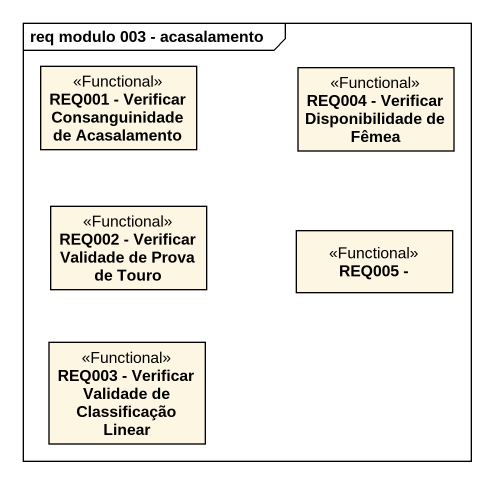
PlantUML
@startuml
mainframe req modulo 003 - acasalamento
hide circle
hide empty members
class "REQ001 - Verificar Consanguinidade de Acasalamento" as REQ001_Verificar <<Functional>>
class "REQ004 - Verificar Disponibilidade de Fêmea" as REQ004_Verificar <<Functional>>
class "REQ002 - Verificar Validade de Prova de Touro" as REQ002_Verificar_Validade <<Functional>>
class "REQ005 -" as REQ005 <<Functional>>
class "REQ003 - Verificar Validade de Classificação Linear" as REQ003_Verificar_Validade <<Functional>>
@enduml
